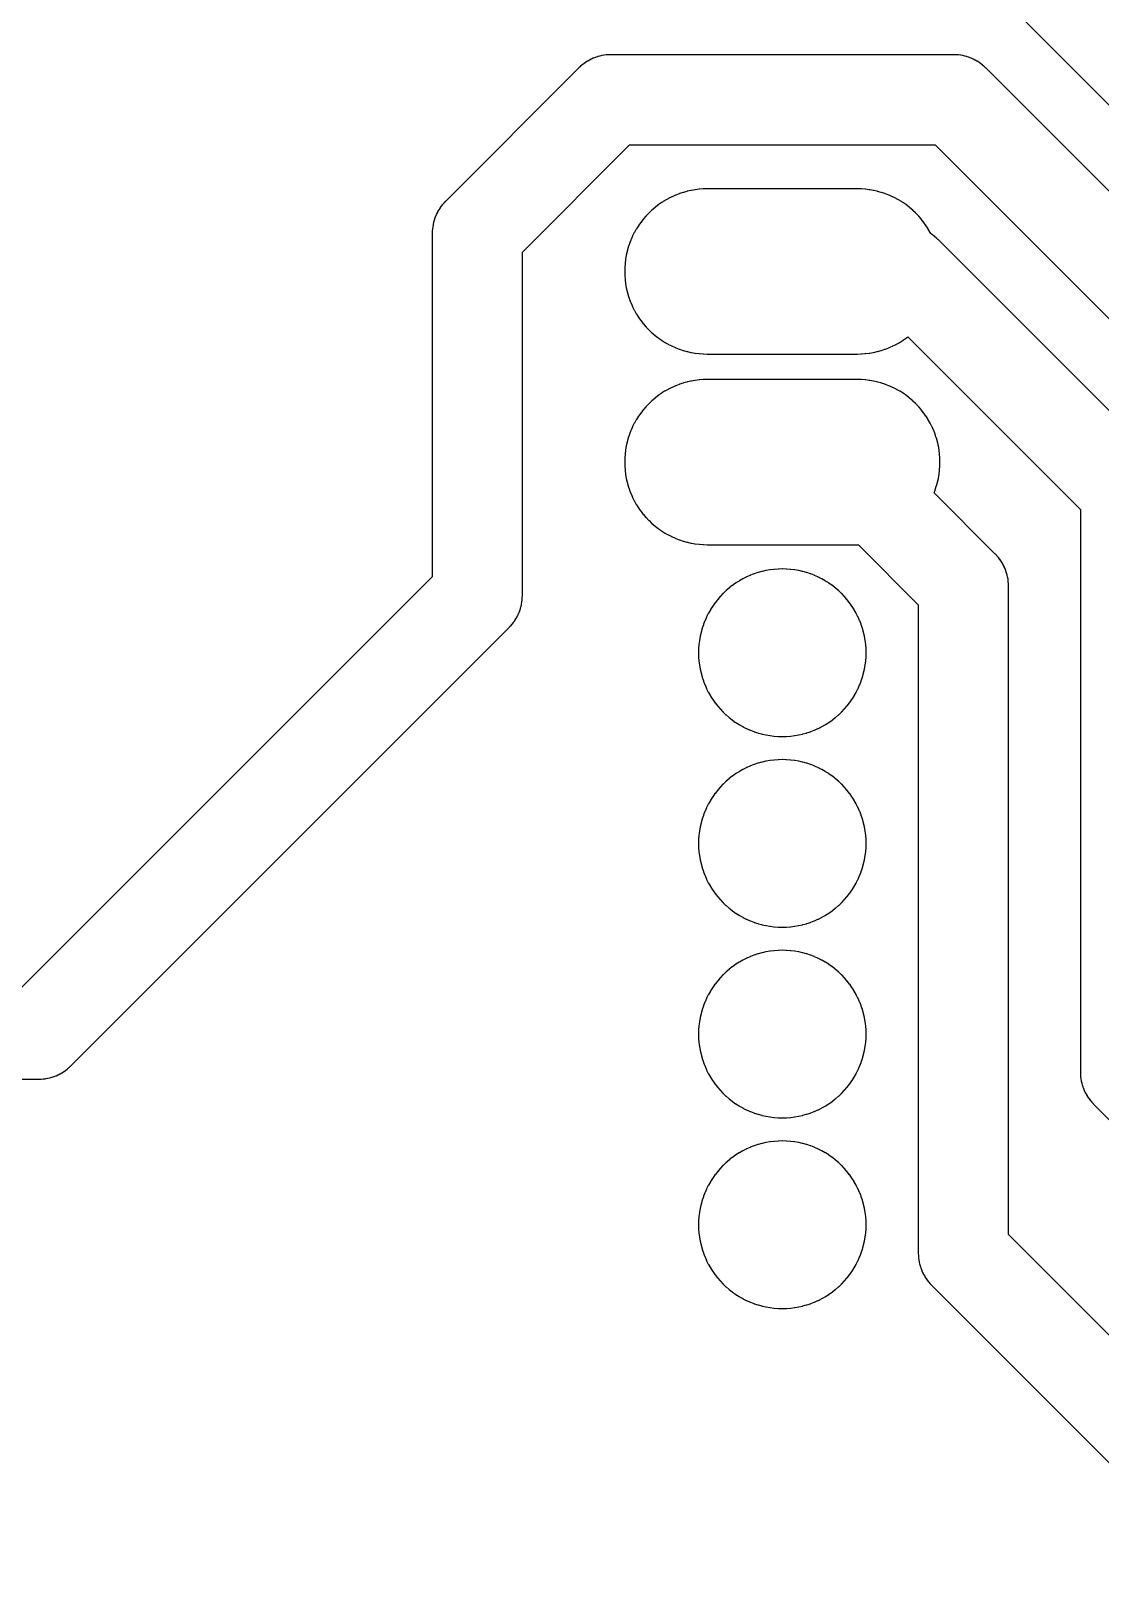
# Model space of a CAD drawing. Header units: millimetres. Extents: x 8.7 to 67.4, y 13.8 to 45.7.
# Drawn here: x 38.88 to 53.13, y 13.95 to 34.47 of the extents above; entities that cross this region are included whole.
import ezdxf

# ---------------------------------------------------------------- set-up
doc = ezdxf.new("R2010")
doc.units = ezdxf.units.MM

msp = doc.modelspace()

# ---------------------------------------------------------------- linework, layer by layer
for points in [[(43.746, 42.985), (59.151, 27.58)], [(59.861, 25.722), (51.606, 33.977), (51.605, 33.978), (51.604, 33.979), (51.586, 33.996), (51.584, 33.997), (51.582, 33.999), (51.564, 34.015), (51.562, 34.017), (51.56, 34.018), (51.541, 34.033), (51.539, 34.035), (51.537, 34.036), (51.517, 34.05), (51.515, 34.052), (51.513, 34.053), (51.492, 34.066), (51.49, 34.067), (51.488, 34.069), (51.466, 34.081), (51.464, 34.082), (51.462, 34.083), (51.44, 34.094), (51.438, 34.095), (51.436, 34.096), (51.413, 34.106), (51.411, 34.107), (51.409, 34.108), (51.386, 34.117), (51.383, 34.118), (51.381, 34.119), (51.358, 34.126), (51.355, 34.127), (51.353, 34.128), (51.329, 34.134), (51.327, 34.135), (51.325, 34.135), (51.301, 34.141), (51.298, 34.141), (51.296, 34.142), (51.272, 34.146), (51.269, 34.146), (51.267, 34.147), (51.242, 34.15), (51.24, 34.15), (51.237, 34.15), (51.213, 34.152), (51.21, 34.152), (51.208, 34.152), (51.183, 34.153), (51.182, 34.153), (51.181, 34.153), (46.609, 34.153), (46.608, 34.153), (46.607, 34.153), (46.582, 34.152), (46.58, 34.152), (46.577, 34.152), (46.553, 34.15), (46.55, 34.15), (46.548, 34.15), (46.523, 34.147), (46.521, 34.146), (46.518, 34.146), (46.494, 34.142), (46.492, 34.141), (46.489, 34.141), (46.465, 34.135), (46.463, 34.135), (46.461, 34.134), (46.437, 34.128), (46.435, 34.127), (46.432, 34.126), (46.409, 34.119), (46.407, 34.118), (46.404, 34.117), (46.381, 34.108), (46.379, 34.107), (46.377, 34.106), (46.354, 34.096), (46.352, 34.095), (46.35, 34.094), (46.328, 34.083), (46.326, 34.082), (46.324, 34.081), (46.302, 34.069), (46.3, 34.067), (46.298, 34.066), (46.277, 34.053), (46.275, 34.052), (46.273, 34.05), (46.253, 34.036), (46.251, 34.035), (46.249, 34.033), (46.23, 34.018), (46.228, 34.017), (46.226, 34.015), (46.208, 33.999), (46.206, 33.997), (46.204, 33.996), (46.186, 33.979), (46.185, 33.978), (46.184, 33.977), (44.406, 32.199), (44.405, 32.198), (44.405, 32.197), (44.388, 32.179), (44.386, 32.178), (44.384, 32.176), (44.368, 32.157), (44.367, 32.155), (44.365, 32.153), (44.35, 32.134), (44.349, 32.132), (44.347, 32.13), (44.333, 32.11), (44.332, 32.108), (44.33, 32.106), (44.317, 32.085), (44.316, 32.083), (44.315, 32.081), (44.303, 32.06), (44.301, 32.057), (44.3, 32.055), (44.289, 32.033), (44.288, 32.031), (44.287, 32.029), (44.277, 32.006), (44.276, 32.004), (44.275, 32.002), (44.266, 31.979), (44.266, 31.977), (44.265, 31.974), (44.257, 31.951), (44.256, 31.949), (44.256, 31.946), (44.249, 31.923), (44.248, 31.92), (44.248, 31.918), (44.242, 31.894), (44.242, 31.891), (44.241, 31.889), (44.237, 31.865), (44.237, 31.862), (44.237, 31.86), (44.234, 31.836), (44.233, 31.833), (44.233, 31.831), (44.231, 31.806), (44.231, 31.804), (44.231, 31.801), (44.23, 31.777), (44.23, 31.775), (44.23, 31.774), (44.23, 27.197), (38.74, 21.707)], [(38.117, 20.506), (38.989, 20.506), (38.99, 20.506), (38.991, 20.506), (39.016, 20.506), (39.018, 20.506), (39.021, 20.507), (39.045, 20.508), (39.048, 20.509), (39.05, 20.509), (39.075, 20.512), (39.077, 20.512), (39.08, 20.513), (39.104, 20.517), (39.106, 20.517), (39.109, 20.518), (39.133, 20.523), (39.135, 20.524), (39.137, 20.524), (39.161, 20.531), (39.163, 20.532), (39.166, 20.532), (39.189, 20.54), (39.191, 20.541), (39.194, 20.542), (39.217, 20.55), (39.219, 20.551), (39.221, 20.552), (39.244, 20.562), (39.246, 20.563), (39.248, 20.564), (39.27, 20.575), (39.272, 20.577), (39.274, 20.578), (39.296, 20.59), (39.298, 20.591), (39.3, 20.592), (39.321, 20.606), (39.323, 20.607), (39.325, 20.608), (39.345, 20.622), (39.347, 20.624), (39.349, 20.625), (39.368, 20.64), (39.37, 20.642), (39.372, 20.644), (39.39, 20.66), (39.392, 20.661), (39.394, 20.663), (39.412, 20.68), (39.413, 20.681), (39.414, 20.682), (45.256, 26.524), (45.257, 26.524), (45.257, 26.525), (45.274, 26.543), (45.276, 26.545), (45.278, 26.547), (45.294, 26.565), (45.295, 26.567), (45.297, 26.569), (45.312, 26.589), (45.313, 26.59), (45.315, 26.592), (45.329, 26.613), (45.33, 26.615), (45.332, 26.617), (45.345, 26.637), (45.346, 26.639), (45.347, 26.642), (45.359, 26.663), (45.361, 26.665), (45.362, 26.667), (45.373, 26.689), (45.374, 26.691), (45.375, 26.694), (45.385, 26.716), (45.386, 26.718), (45.387, 26.721), (45.396, 26.744), (45.396, 26.746), (45.397, 26.748), (45.405, 26.772), (45.406, 26.774), (45.406, 26.776), (45.413, 26.8), (45.414, 26.802), (45.414, 26.805), (45.42, 26.829), (45.42, 26.831), (45.421, 26.834), (45.425, 26.858), (45.425, 26.86), (45.425, 26.863), (45.428, 26.887), (45.429, 26.889), (45.429, 26.892), (45.431, 26.916), (45.431, 26.919), (45.431, 26.921), (45.432, 26.946), (45.432, 26.947), (45.432, 26.948), (45.432, 31.525), (46.858, 32.952), (50.932, 32.952), (58.835, 25.048)], [(47.895, 32.367), (47.894, 32.367), (47.893, 32.367), (47.843, 32.365), (47.841, 32.365), (47.839, 32.365), (47.79, 32.362), (47.787, 32.361), (47.785, 32.361), (47.736, 32.355), (47.734, 32.355), (47.731, 32.354), (47.683, 32.346), (47.68, 32.345), (47.678, 32.345), (47.63, 32.334), (47.628, 32.334), (47.625, 32.333), (47.578, 32.32), (47.576, 32.319), (47.573, 32.318), (47.527, 32.303), (47.524, 32.302), (47.522, 32.301), (47.476, 32.284), (47.474, 32.283), (47.472, 32.282), (47.427, 32.262), (47.425, 32.261), (47.422, 32.26), (47.378, 32.238), (47.376, 32.237), (47.374, 32.235), (47.331, 32.211), (47.329, 32.21), (47.327, 32.209), (47.286, 32.183), (47.284, 32.181), (47.282, 32.18), (47.242, 32.152), (47.24, 32.15), (47.238, 32.149), (47.199, 32.118), (47.197, 32.117), (47.195, 32.115), (47.158, 32.083), (47.156, 32.082), (47.154, 32.08), (47.119, 32.046), (47.117, 32.044), (47.115, 32.043), (47.081, 32.007), (47.08, 32.005), (47.078, 32.003), (47.046, 31.966), (47.044, 31.964), (47.043, 31.962), (47.013, 31.924), (47.011, 31.922), (47.01, 31.92), (46.981, 31.88), (46.98, 31.878), (46.979, 31.876), (46.952, 31.834), (46.951, 31.832), (46.95, 31.83), (46.926, 31.787), (46.925, 31.785), (46.923, 31.783), (46.901, 31.739), (46.9, 31.737), (46.899, 31.734), (46.879, 31.69), (46.878, 31.687), (46.877, 31.685), (46.86, 31.639), (46.859, 31.637), (46.858, 31.635), (46.843, 31.588), (46.842, 31.586), (46.841, 31.583), (46.828, 31.536), (46.828, 31.534), (46.827, 31.531), (46.816, 31.483), (46.816, 31.481), (46.815, 31.479), (46.807, 31.43), (46.807, 31.428), (46.806, 31.425), (46.8, 31.377), (46.8, 31.374), (46.8, 31.372), (46.796, 31.323), (46.796, 31.32), (46.796, 31.318), (46.795, 31.269), (46.795, 31.266), (46.795, 31.264), (46.796, 31.215), (46.796, 31.212), (46.796, 31.21), (46.8, 31.161), (46.8, 31.158), (46.8, 31.156), (46.806, 31.107), (46.807, 31.105), (46.807, 31.102), (46.815, 31.054), (46.816, 31.052), (46.816, 31.049), (46.827, 31.001), (46.828, 30.999), (46.828, 30.997), (46.841, 30.949), (46.842, 30.947), (46.843, 30.944), (46.858, 30.898), (46.859, 30.896), (46.86, 30.893), (46.877, 30.847), (46.878, 30.845), (46.879, 30.843), (46.899, 30.798), (46.9, 30.796), (46.901, 30.794), (46.923, 30.75), (46.925, 30.748), (46.926, 30.745), (46.95, 30.703), (46.951, 30.701), (46.952, 30.698), (46.979, 30.657), (46.98, 30.655), (46.981, 30.653), (47.01, 30.613), (47.011, 30.611), (47.013, 30.609), (47.043, 30.57), (47.044, 30.568), (47.046, 30.566), (47.078, 30.529), (47.08, 30.527), (47.081, 30.526), (47.115, 30.49), (47.117, 30.488), (47.119, 30.486), (47.154, 30.453), (47.156, 30.451), (47.158, 30.449), (47.195, 30.417), (47.197, 30.416), (47.199, 30.414), (47.238, 30.384), (47.24, 30.382), (47.242, 30.381), (47.282, 30.353), (47.284, 30.351), (47.286, 30.35), (47.327, 30.324), (47.329, 30.322), (47.331, 30.321), (47.374, 30.297), (47.376, 30.296), (47.378, 30.295), (47.422, 30.273), (47.425, 30.272), (47.427, 30.271), (47.472, 30.251), (47.474, 30.25), (47.476, 30.249), (47.522, 30.231), (47.524, 30.23), (47.527, 30.229), (47.573, 30.214), (47.576, 30.213), (47.578, 30.213), (47.625, 30.2), (47.628, 30.199), (47.63, 30.198), (47.678, 30.188), (47.68, 30.187), (47.683, 30.187), (47.731, 30.178), (47.734, 30.178), (47.736, 30.177), (47.785, 30.171), (47.787, 30.171), (47.79, 30.171), (47.839, 30.167), (47.841, 30.167), (47.843, 30.167), (47.893, 30.166), (47.894, 30.166), (47.895, 30.166), (49.895, 30.166), (49.896, 30.166), (49.897, 30.166), (49.947, 30.167), (49.949, 30.167), (49.951, 30.167), (50, 30.171), (50.003, 30.171), (50.005, 30.171), (50.054, 30.177), (50.056, 30.178), (50.059, 30.178), (50.107, 30.187), (50.11, 30.187), (50.112, 30.188), (50.16, 30.198), (50.162, 30.199), (50.165, 30.2), (50.212, 30.213), (50.214, 30.213), (50.217, 30.214), (50.263, 30.229), (50.266, 30.23), (50.268, 30.231), (50.314, 30.249), (50.316, 30.25), (50.318, 30.251), (50.363, 30.271), (50.365, 30.272), (50.368, 30.273), (50.412, 30.295), (50.414, 30.296), (50.416, 30.297), (50.459, 30.321), (50.461, 30.322), (50.463, 30.324), (50.504, 30.35), (50.506, 30.351), (50.508, 30.353), (50.548, 30.381), (50.55, 30.382), (50.552, 30.384), (50.567, 30.396), (52.866, 28.096), (52.866, 20.598), (52.866, 20.597), (52.866, 20.596), (52.867, 20.571), (52.867, 20.569), (52.867, 20.566), (52.869, 20.542), (52.869, 20.539), (52.87, 20.537), (52.873, 20.513), (52.873, 20.51), (52.873, 20.508), (52.877, 20.484), (52.878, 20.481), (52.878, 20.479), (52.884, 20.455), (52.884, 20.452), (52.885, 20.45), (52.892, 20.426), (52.892, 20.424), (52.893, 20.422), (52.901, 20.398), (52.902, 20.396), (52.902, 20.394), (52.911, 20.371), (52.912, 20.368), (52.913, 20.366), (52.923, 20.344), (52.924, 20.341), (52.925, 20.339), (52.936, 20.317), (52.937, 20.315), (52.939, 20.313), (52.951, 20.292), (52.952, 20.289), (52.953, 20.287), (52.966, 20.267), (52.968, 20.265), (52.969, 20.263), (52.983, 20.242), (52.985, 20.24), (52.986, 20.239), (53.001, 20.219), (53.003, 20.217), (53.004, 20.215), (53.02, 20.197), (53.022, 20.195), (53.024, 20.193), (53.041, 20.175), (53.041, 20.174), (53.042, 20.174), (54.95, 18.266)], [(53.892, 28.77), (50.971, 31.691), (50.97, 31.692), (50.969, 31.693), (50.951, 31.71), (50.949, 31.711), (50.947, 31.713), (50.929, 31.729), (50.927, 31.731), (50.925, 31.732), (50.906, 31.747), (50.904, 31.749), (50.902, 31.75), (50.882, 31.764), (50.88, 31.766), (50.878, 31.767), (50.873, 31.77), (50.867, 31.783), (50.865, 31.785), (50.864, 31.787), (50.84, 31.83), (50.839, 31.832), (50.838, 31.834), (50.811, 31.876), (50.81, 31.878), (50.809, 31.88), (50.78, 31.92), (50.779, 31.922), (50.777, 31.924), (50.747, 31.962), (50.746, 31.964), (50.744, 31.966), (50.712, 32.003), (50.71, 32.005), (50.709, 32.007), (50.675, 32.043), (50.673, 32.044), (50.671, 32.046), (50.636, 32.08), (50.634, 32.082), (50.632, 32.083), (50.595, 32.115), (50.593, 32.117), (50.591, 32.118), (50.552, 32.149), (50.55, 32.15), (50.548, 32.152), (50.508, 32.18), (50.506, 32.181), (50.504, 32.183), (50.463, 32.209), (50.461, 32.21), (50.459, 32.211), (50.416, 32.235), (50.414, 32.237), (50.412, 32.238), (50.368, 32.26), (50.365, 32.261), (50.363, 32.262), (50.318, 32.282), (50.316, 32.283), (50.314, 32.284), (50.268, 32.301), (50.266, 32.302), (50.263, 32.303), (50.217, 32.318), (50.214, 32.319), (50.212, 32.32), (50.165, 32.333), (50.162, 32.334), (50.16, 32.334), (50.112, 32.345), (50.11, 32.345), (50.107, 32.346), (50.059, 32.354), (50.056, 32.355), (50.054, 32.355), (50.005, 32.361), (50.003, 32.361), (50, 32.362), (49.951, 32.365), (49.949, 32.365), (49.947, 32.365), (49.897, 32.367), (49.896, 32.367), (49.895, 32.367), (47.895, 32.367)], [(47.895, 29.827), (47.894, 29.827), (47.893, 29.827), (47.843, 29.825), (47.841, 29.825), (47.839, 29.825), (47.79, 29.822), (47.787, 29.821), (47.785, 29.821), (47.736, 29.815), (47.734, 29.815), (47.731, 29.814), (47.683, 29.806), (47.68, 29.805), (47.678, 29.805), (47.63, 29.794), (47.628, 29.794), (47.625, 29.793), (47.578, 29.78), (47.576, 29.779), (47.573, 29.778), (47.527, 29.763), (47.524, 29.762), (47.522, 29.761), (47.476, 29.744), (47.474, 29.743), (47.472, 29.742), (47.427, 29.722), (47.425, 29.721), (47.422, 29.72), (47.378, 29.698), (47.376, 29.697), (47.374, 29.695), (47.331, 29.671), (47.329, 29.67), (47.327, 29.669), (47.286, 29.643), (47.284, 29.641), (47.282, 29.64), (47.242, 29.612), (47.24, 29.61), (47.238, 29.609), (47.199, 29.578), (47.197, 29.577), (47.195, 29.575), (47.158, 29.543), (47.156, 29.542), (47.154, 29.54), (47.119, 29.506), (47.117, 29.504), (47.115, 29.503), (47.081, 29.467), (47.08, 29.465), (47.078, 29.463), (47.046, 29.426), (47.044, 29.424), (47.043, 29.422), (47.013, 29.384), (47.011, 29.382), (47.01, 29.38), (46.981, 29.34), (46.98, 29.338), (46.979, 29.336), (46.952, 29.294), (46.951, 29.292), (46.95, 29.29), (46.926, 29.247), (46.925, 29.245), (46.923, 29.243), (46.901, 29.199), (46.9, 29.197), (46.899, 29.194), (46.879, 29.15), (46.878, 29.147), (46.877, 29.145), (46.86, 29.099), (46.859, 29.097), (46.858, 29.095), (46.843, 29.048), (46.842, 29.046), (46.841, 29.043), (46.828, 28.996), (46.828, 28.994), (46.827, 28.991), (46.816, 28.943), (46.816, 28.941), (46.815, 28.939), (46.807, 28.89), (46.807, 28.888), (46.806, 28.885), (46.8, 28.837), (46.8, 28.834), (46.8, 28.832), (46.796, 28.783), (46.796, 28.78), (46.796, 28.778), (46.795, 28.729), (46.795, 28.726), (46.795, 28.724), (46.796, 28.675), (46.796, 28.672), (46.796, 28.67), (46.8, 28.621), (46.8, 28.618), (46.8, 28.616), (46.806, 28.567), (46.807, 28.565), (46.807, 28.562), (46.815, 28.514), (46.816, 28.512), (46.816, 28.509), (46.827, 28.461), (46.828, 28.459), (46.828, 28.457), (46.841, 28.409), (46.842, 28.407), (46.843, 28.404), (46.858, 28.358), (46.859, 28.356), (46.86, 28.353), (46.877, 28.307), (46.878, 28.305), (46.879, 28.303), (46.899, 28.258), (46.9, 28.256), (46.901, 28.254), (46.923, 28.21), (46.925, 28.208), (46.926, 28.205), (46.95, 28.163), (46.951, 28.161), (46.952, 28.158), (46.979, 28.117), (46.98, 28.115), (46.981, 28.113), (47.01, 28.073), (47.011, 28.071), (47.013, 28.069), (47.043, 28.03), (47.044, 28.028), (47.046, 28.026), (47.078, 27.989), (47.08, 27.987), (47.081, 27.986), (47.115, 27.95), (47.117, 27.948), (47.119, 27.946), (47.154, 27.913), (47.156, 27.911), (47.158, 27.909), (47.195, 27.877), (47.197, 27.876), (47.199, 27.874), (47.238, 27.844), (47.24, 27.842), (47.242, 27.841), (47.282, 27.813), (47.284, 27.811), (47.286, 27.81), (47.327, 27.784), (47.329, 27.782), (47.331, 27.781), (47.374, 27.757), (47.376, 27.756), (47.378, 27.755), (47.422, 27.733), (47.425, 27.732), (47.427, 27.731), (47.472, 27.711), (47.474, 27.71), (47.476, 27.709), (47.522, 27.691), (47.524, 27.69), (47.527, 27.689), (47.573, 27.674), (47.576, 27.673), (47.578, 27.673), (47.625, 27.66), (47.628, 27.659), (47.63, 27.658), (47.678, 27.648), (47.68, 27.647), (47.683, 27.647), (47.731, 27.638), (47.734, 27.638), (47.736, 27.637), (47.785, 27.631), (47.787, 27.631), (47.79, 27.631), (47.839, 27.627), (47.841, 27.627), (47.843, 27.627), (47.893, 27.626), (47.894, 27.626), (47.895, 27.626), (49.895, 27.626), (49.896, 27.626), (49.897, 27.626), (49.908, 27.626), (50.707, 26.826), (50.707, 18.185), (50.707, 18.184), (50.707, 18.183), (50.708, 18.158), (50.708, 18.156), (50.708, 18.153), (50.71, 18.129), (50.71, 18.126), (50.711, 18.124), (50.714, 18.1), (50.714, 18.097), (50.714, 18.095), (50.718, 18.071), (50.719, 18.068), (50.719, 18.066), (50.725, 18.042), (50.725, 18.039), (50.726, 18.037), (50.733, 18.013), (50.733, 18.011), (50.734, 18.009), (50.742, 17.985), (50.743, 17.983), (50.743, 17.981), (50.752, 17.958), (50.753, 17.955), (50.754, 17.953), (50.764, 17.931), (50.765, 17.928), (50.766, 17.926), (50.777, 17.904), (50.778, 17.902), (50.78, 17.9), (50.792, 17.879), (50.793, 17.876), (50.794, 17.874), (50.807, 17.854), (50.809, 17.852), (50.81, 17.85), (50.824, 17.829), (50.826, 17.827), (50.827, 17.826), (50.842, 17.806), (50.844, 17.804), (50.845, 17.802), (50.861, 17.784), (50.863, 17.782), (50.865, 17.78), (50.882, 17.762), (50.882, 17.761), (50.883, 17.761), (54.693, 13.951)], [(55.367, 14.976), (51.909, 18.434), (51.909, 27.075), (51.909, 27.076), (51.909, 27.078), (51.908, 27.102), (51.908, 27.105), (51.908, 27.107), (51.906, 27.132), (51.906, 27.134), (51.905, 27.137), (51.902, 27.161), (51.902, 27.163), (51.902, 27.166), (51.898, 27.19), (51.897, 27.192), (51.897, 27.195), (51.891, 27.219), (51.891, 27.221), (51.89, 27.224), (51.883, 27.247), (51.883, 27.25), (51.882, 27.252), (51.874, 27.275), (51.873, 27.278), (51.873, 27.28), (51.864, 27.303), (51.863, 27.305), (51.862, 27.307), (51.852, 27.33), (51.851, 27.332), (51.85, 27.334), (51.839, 27.356), (51.838, 27.358), (51.836, 27.361), (51.824, 27.382), (51.823, 27.384), (51.822, 27.386), (51.809, 27.407), (51.807, 27.409), (51.806, 27.411), (51.792, 27.431), (51.79, 27.433), (51.789, 27.435), (51.774, 27.454), (51.772, 27.456), (51.771, 27.458), (51.755, 27.477), (51.753, 27.479), (51.751, 27.48), (51.734, 27.498), (51.734, 27.499), (51.733, 27.5), (50.916, 28.317), (50.93, 28.353), (50.931, 28.356), (50.932, 28.358), (50.947, 28.404), (50.948, 28.407), (50.949, 28.409), (50.962, 28.457), (50.962, 28.459), (50.963, 28.461), (50.974, 28.509), (50.974, 28.512), (50.975, 28.514), (50.983, 28.562), (50.983, 28.565), (50.984, 28.567), (50.99, 28.616), (50.99, 28.618), (50.99, 28.621), (50.994, 28.67), (50.994, 28.672), (50.994, 28.675), (50.995, 28.724), (50.995, 28.725), (50.995, 28.727), (50.995, 28.729), (50.994, 28.778), (50.994, 28.78), (50.994, 28.783), (50.99, 28.832), (50.99, 28.834), (50.99, 28.837), (50.984, 28.885), (50.983, 28.888), (50.983, 28.89), (50.975, 28.939), (50.974, 28.941), (50.974, 28.943), (50.963, 28.991), (50.962, 28.994), (50.962, 28.996), (50.949, 29.043), (50.948, 29.046), (50.947, 29.048), (50.932, 29.095), (50.931, 29.097), (50.93, 29.099), (50.913, 29.145), (50.912, 29.147), (50.911, 29.15), (50.891, 29.194), (50.89, 29.197), (50.889, 29.199), (50.867, 29.243), (50.865, 29.245), (50.864, 29.247), (50.84, 29.29), (50.839, 29.292), (50.838, 29.294), (50.811, 29.336), (50.81, 29.338), (50.809, 29.34), (50.78, 29.38), (50.779, 29.382), (50.777, 29.384), (50.747, 29.422), (50.746, 29.424), (50.744, 29.426), (50.712, 29.463), (50.71, 29.465), (50.709, 29.467), (50.675, 29.503), (50.673, 29.504), (50.671, 29.506), (50.636, 29.54), (50.634, 29.542), (50.632, 29.543), (50.595, 29.575), (50.593, 29.577), (50.591, 29.578), (50.552, 29.609), (50.55, 29.61), (50.548, 29.612), (50.508, 29.64), (50.506, 29.641), (50.504, 29.643), (50.463, 29.669), (50.461, 29.67), (50.459, 29.671), (50.416, 29.695), (50.414, 29.697), (50.412, 29.698), (50.368, 29.72), (50.365, 29.721), (50.363, 29.722), (50.318, 29.742), (50.316, 29.743), (50.314, 29.744), (50.268, 29.761), (50.266, 29.762), (50.263, 29.763), (50.217, 29.778), (50.214, 29.779), (50.212, 29.78), (50.165, 29.793), (50.162, 29.794), (50.16, 29.794), (50.112, 29.805), (50.11, 29.805), (50.107, 29.806), (50.059, 29.814), (50.056, 29.815), (50.054, 29.815), (50.005, 29.821), (50.003, 29.821), (50, 29.822), (49.951, 29.825), (49.949, 29.825), (49.947, 29.825), (49.897, 29.827), (49.896, 29.827), (49.895, 29.827), (47.895, 29.827)], [(50.011, 26.185), (50.011, 26.187), (50.011, 26.189), (50.01, 26.239), (50.01, 26.241), (50.01, 26.243), (50.006, 26.293), (50.006, 26.296), (50.006, 26.298), (50, 26.348), (49.999, 26.35), (49.999, 26.352), (49.99, 26.402), (49.99, 26.404), (49.989, 26.406), (49.978, 26.455), (49.978, 26.458), (49.977, 26.46), (49.964, 26.508), (49.963, 26.51), (49.963, 26.513), (49.947, 26.56), (49.946, 26.562), (49.945, 26.565), (49.927, 26.611), (49.926, 26.613), (49.925, 26.616), (49.905, 26.661), (49.904, 26.664), (49.903, 26.666), (49.881, 26.71), (49.88, 26.712), (49.878, 26.715), (49.854, 26.758), (49.853, 26.76), (49.851, 26.762), (49.825, 26.804), (49.823, 26.806), (49.822, 26.808), (49.793, 26.849), (49.792, 26.851), (49.79, 26.853), (49.759, 26.893), (49.758, 26.894), (49.756, 26.896), (49.724, 26.934), (49.722, 26.936), (49.72, 26.938), (49.686, 26.974), (49.684, 26.976), (49.683, 26.977), (49.646, 27.012), (49.645, 27.013), (49.643, 27.015), (49.605, 27.048), (49.603, 27.049), (49.601, 27.051), (49.562, 27.081), (49.56, 27.083), (49.558, 27.084), (49.517, 27.113), (49.515, 27.114), (49.513, 27.116), (49.471, 27.142), (49.469, 27.144), (49.467, 27.145), (49.423, 27.17), (49.421, 27.171), (49.419, 27.172), (49.375, 27.194), (49.372, 27.195), (49.37, 27.196), (49.324, 27.217), (49.322, 27.218), (49.32, 27.219), (49.273, 27.236), (49.271, 27.237), (49.269, 27.238), (49.221, 27.254), (49.219, 27.255), (49.217, 27.255), (49.169, 27.269), (49.166, 27.269), (49.164, 27.27), (49.115, 27.281), (49.113, 27.281), (49.11, 27.282), (49.061, 27.29), (49.059, 27.291), (49.056, 27.291), (49.007, 27.297), (49.004, 27.297), (49.002, 27.297), (48.952, 27.301), (48.95, 27.301), (48.947, 27.301), (48.897, 27.303), (48.895, 27.303), (48.893, 27.303), (48.843, 27.301), (48.84, 27.301), (48.838, 27.301), (48.788, 27.297), (48.786, 27.297), (48.783, 27.297), (48.734, 27.291), (48.731, 27.291), (48.729, 27.29), (48.68, 27.282), (48.677, 27.281), (48.675, 27.281), (48.626, 27.27), (48.624, 27.269), (48.621, 27.269), (48.573, 27.255), (48.571, 27.255), (48.569, 27.254), (48.521, 27.238), (48.519, 27.237), (48.517, 27.236), (48.47, 27.219), (48.468, 27.218), (48.466, 27.217), (48.42, 27.196), (48.418, 27.195), (48.415, 27.194), (48.371, 27.172), (48.369, 27.171), (48.367, 27.17), (48.323, 27.145), (48.321, 27.144), (48.319, 27.142), (48.277, 27.116), (48.275, 27.114), (48.273, 27.113), (48.232, 27.084), (48.23, 27.083), (48.228, 27.081), (48.189, 27.051), (48.187, 27.049), (48.185, 27.048), (48.147, 27.015), (48.145, 27.013), (48.144, 27.012), (48.107, 26.977), (48.106, 26.976), (48.104, 26.974), (48.07, 26.938), (48.068, 26.936), (48.066, 26.934), (48.034, 26.896), (48.032, 26.894), (48.031, 26.893), (48, 26.853), (47.998, 26.851), (47.997, 26.849), (47.968, 26.808), (47.967, 26.806), (47.965, 26.804), (47.939, 26.762), (47.937, 26.76), (47.936, 26.758), (47.912, 26.715), (47.91, 26.712), (47.909, 26.71), (47.887, 26.666), (47.886, 26.664), (47.885, 26.661), (47.865, 26.616), (47.864, 26.613), (47.863, 26.611), (47.845, 26.565), (47.844, 26.562), (47.843, 26.56), (47.827, 26.513), (47.827, 26.51), (47.826, 26.508), (47.813, 26.46), (47.812, 26.458), (47.812, 26.455), (47.801, 26.406), (47.8, 26.404), (47.8, 26.402), (47.791, 26.352), (47.791, 26.35), (47.79, 26.348), (47.784, 26.298), (47.784, 26.296), (47.784, 26.293), (47.78, 26.243), (47.78, 26.241), (47.78, 26.239), (47.779, 26.189), (47.779, 26.186), (47.779, 26.184), (47.78, 26.134), (47.78, 26.131), (47.78, 26.129), (47.784, 26.079), (47.784, 26.077), (47.784, 26.074), (47.79, 26.025), (47.791, 26.022), (47.791, 26.02), (47.8, 25.971), (47.8, 25.968), (47.801, 25.966), (47.812, 25.917), (47.812, 25.915), (47.813, 25.913), (47.826, 25.865), (47.827, 25.862), (47.827, 25.86), (47.843, 25.812), (47.844, 25.81), (47.845, 25.808), (47.863, 25.761), (47.864, 25.759), (47.865, 25.757), (47.885, 25.711), (47.886, 25.709), (47.887, 25.707), (47.909, 25.662), (47.91, 25.66), (47.912, 25.658), (47.936, 25.614), (47.937, 25.612), (47.939, 25.61), (47.965, 25.568), (47.967, 25.566), (47.968, 25.564), (47.997, 25.523), (47.998, 25.521), (48, 25.519), (48.031, 25.48), (48.032, 25.478), (48.034, 25.476), (48.066, 25.438), (48.068, 25.437), (48.07, 25.435), (48.104, 25.399), (48.106, 25.397), (48.107, 25.395), (48.144, 25.361), (48.145, 25.359), (48.147, 25.357), (48.185, 25.325), (48.187, 25.323), (48.189, 25.322), (48.228, 25.291), (48.23, 25.29), (48.232, 25.288), (48.273, 25.259), (48.275, 25.258), (48.277, 25.257), (48.319, 25.23), (48.321, 25.229), (48.323, 25.227), (48.367, 25.203), (48.369, 25.202), (48.371, 25.201), (48.415, 25.178), (48.418, 25.177), (48.42, 25.176), (48.466, 25.156), (48.468, 25.155), (48.47, 25.154), (48.517, 25.136), (48.519, 25.135), (48.521, 25.134), (48.569, 25.119), (48.571, 25.118), (48.573, 25.117), (48.621, 25.104), (48.624, 25.103), (48.626, 25.103), (48.675, 25.092), (48.677, 25.091), (48.68, 25.091), (48.729, 25.082), (48.731, 25.082), (48.734, 25.082), (48.783, 25.076), (48.786, 25.075), (48.788, 25.075), (48.838, 25.071), (48.84, 25.071), (48.843, 25.071), (48.893, 25.07), (48.895, 25.07), (48.897, 25.07), (48.947, 25.071), (48.95, 25.071), (48.952, 25.071), (49.002, 25.075), (49.004, 25.075), (49.007, 25.076), (49.056, 25.082), (49.059, 25.082), (49.061, 25.082), (49.11, 25.091), (49.113, 25.091), (49.115, 25.092), (49.164, 25.103), (49.166, 25.103), (49.169, 25.104), (49.217, 25.117), (49.219, 25.118), (49.221, 25.119), (49.269, 25.134), (49.271, 25.135), (49.273, 25.136), (49.32, 25.154), (49.322, 25.155), (49.324, 25.156), (49.37, 25.176), (49.372, 25.177), (49.375, 25.178), (49.419, 25.201), (49.421, 25.202), (49.423, 25.203), (49.467, 25.227), (49.469, 25.229), (49.471, 25.23), (49.513, 25.257), (49.515, 25.258), (49.517, 25.259), (49.558, 25.288), (49.56, 25.29), (49.562, 25.291), (49.601, 25.322), (49.603, 25.323), (49.605, 25.325), (49.643, 25.357), (49.645, 25.359), (49.646, 25.361), (49.683, 25.395), (49.684, 25.397), (49.686, 25.399), (49.72, 25.435), (49.722, 25.437), (49.724, 25.438), (49.756, 25.476), (49.758, 25.478), (49.759, 25.48), (49.79, 25.519), (49.792, 25.521), (49.793, 25.523), (49.822, 25.564), (49.823, 25.566), (49.825, 25.568), (49.851, 25.61), (49.853, 25.612), (49.854, 25.614), (49.878, 25.658), (49.88, 25.66), (49.881, 25.662), (49.903, 25.707), (49.904, 25.709), (49.905, 25.711), (49.925, 25.757), (49.926, 25.759), (49.927, 25.761), (49.945, 25.808), (49.946, 25.81), (49.947, 25.812), (49.963, 25.86), (49.963, 25.862), (49.964, 25.865), (49.977, 25.913), (49.978, 25.915), (49.978, 25.917), (49.989, 25.966), (49.99, 25.968), (49.99, 25.971), (49.999, 26.02), (49.999, 26.022), (50, 26.025), (50.006, 26.074), (50.006, 26.077), (50.006, 26.079), (50.01, 26.129), (50.01, 26.131), (50.01, 26.134), (50.011, 26.184), (50.011, 26.185), (50.011, 26.185)], [(50.011, 23.645), (50.011, 23.647), (50.011, 23.649), (50.01, 23.699), (50.01, 23.701), (50.01, 23.703), (50.006, 23.753), (50.006, 23.756), (50.006, 23.758), (50, 23.808), (49.999, 23.81), (49.999, 23.812), (49.99, 23.862), (49.99, 23.864), (49.989, 23.866), (49.978, 23.915), (49.978, 23.918), (49.977, 23.92), (49.964, 23.968), (49.963, 23.97), (49.963, 23.973), (49.947, 24.02), (49.946, 24.022), (49.945, 24.025), (49.927, 24.071), (49.926, 24.073), (49.925, 24.076), (49.905, 24.121), (49.904, 24.124), (49.903, 24.126), (49.881, 24.17), (49.88, 24.172), (49.878, 24.175), (49.854, 24.218), (49.853, 24.22), (49.851, 24.222), (49.825, 24.264), (49.823, 24.266), (49.822, 24.268), (49.793, 24.309), (49.792, 24.311), (49.79, 24.313), (49.759, 24.353), (49.758, 24.354), (49.756, 24.356), (49.724, 24.394), (49.722, 24.396), (49.72, 24.398), (49.686, 24.434), (49.684, 24.436), (49.683, 24.437), (49.646, 24.472), (49.645, 24.473), (49.643, 24.475), (49.605, 24.508), (49.603, 24.509), (49.601, 24.511), (49.562, 24.541), (49.56, 24.543), (49.558, 24.544), (49.517, 24.573), (49.515, 24.574), (49.513, 24.576), (49.471, 24.602), (49.469, 24.604), (49.467, 24.605), (49.423, 24.63), (49.421, 24.631), (49.419, 24.632), (49.375, 24.654), (49.372, 24.655), (49.37, 24.656), (49.324, 24.677), (49.322, 24.678), (49.32, 24.679), (49.273, 24.696), (49.271, 24.697), (49.269, 24.698), (49.221, 24.714), (49.219, 24.715), (49.217, 24.715), (49.169, 24.729), (49.166, 24.729), (49.164, 24.73), (49.115, 24.741), (49.113, 24.741), (49.11, 24.742), (49.061, 24.75), (49.059, 24.751), (49.056, 24.751), (49.007, 24.757), (49.004, 24.757), (49.002, 24.757), (48.952, 24.761), (48.95, 24.761), (48.947, 24.761), (48.897, 24.763), (48.895, 24.763), (48.893, 24.763), (48.843, 24.761), (48.84, 24.761), (48.838, 24.761), (48.788, 24.757), (48.786, 24.757), (48.783, 24.757), (48.734, 24.751), (48.731, 24.751), (48.729, 24.75), (48.68, 24.742), (48.677, 24.741), (48.675, 24.741), (48.626, 24.73), (48.624, 24.729), (48.621, 24.729), (48.573, 24.715), (48.571, 24.715), (48.569, 24.714), (48.521, 24.698), (48.519, 24.697), (48.517, 24.696), (48.47, 24.679), (48.468, 24.678), (48.466, 24.677), (48.42, 24.656), (48.418, 24.655), (48.415, 24.654), (48.371, 24.632), (48.369, 24.631), (48.367, 24.63), (48.323, 24.605), (48.321, 24.604), (48.319, 24.602), (48.277, 24.576), (48.275, 24.574), (48.273, 24.573), (48.232, 24.544), (48.23, 24.543), (48.228, 24.541), (48.189, 24.511), (48.187, 24.509), (48.185, 24.508), (48.147, 24.475), (48.145, 24.473), (48.144, 24.472), (48.107, 24.437), (48.106, 24.436), (48.104, 24.434), (48.07, 24.398), (48.068, 24.396), (48.066, 24.394), (48.034, 24.356), (48.032, 24.354), (48.031, 24.353), (48, 24.313), (47.998, 24.311), (47.997, 24.309), (47.968, 24.268), (47.967, 24.266), (47.965, 24.264), (47.939, 24.222), (47.937, 24.22), (47.936, 24.218), (47.912, 24.175), (47.91, 24.172), (47.909, 24.17), (47.887, 24.126), (47.886, 24.124), (47.885, 24.121), (47.865, 24.076), (47.864, 24.073), (47.863, 24.071), (47.845, 24.025), (47.844, 24.022), (47.843, 24.02), (47.827, 23.973), (47.827, 23.97), (47.826, 23.968), (47.813, 23.92), (47.812, 23.918), (47.812, 23.915), (47.801, 23.866), (47.8, 23.864), (47.8, 23.862), (47.791, 23.812), (47.791, 23.81), (47.79, 23.808), (47.784, 23.758), (47.784, 23.756), (47.784, 23.753), (47.78, 23.703), (47.78, 23.701), (47.78, 23.699), (47.779, 23.649), (47.779, 23.646), (47.779, 23.644), (47.78, 23.594), (47.78, 23.591), (47.78, 23.589), (47.784, 23.539), (47.784, 23.537), (47.784, 23.534), (47.79, 23.485), (47.791, 23.482), (47.791, 23.48), (47.8, 23.431), (47.8, 23.428), (47.801, 23.426), (47.812, 23.377), (47.812, 23.375), (47.813, 23.373), (47.826, 23.325), (47.827, 23.322), (47.827, 23.32), (47.843, 23.272), (47.844, 23.27), (47.845, 23.268), (47.863, 23.221), (47.864, 23.219), (47.865, 23.217), (47.885, 23.171), (47.886, 23.169), (47.887, 23.167), (47.909, 23.122), (47.91, 23.12), (47.912, 23.118), (47.936, 23.074), (47.937, 23.072), (47.939, 23.07), (47.965, 23.028), (47.967, 23.026), (47.968, 23.024), (47.997, 22.983), (47.998, 22.981), (48, 22.979), (48.031, 22.94), (48.032, 22.938), (48.034, 22.936), (48.066, 22.898), (48.068, 22.897), (48.07, 22.895), (48.104, 22.859), (48.106, 22.857), (48.107, 22.855), (48.144, 22.821), (48.145, 22.819), (48.147, 22.817), (48.185, 22.785), (48.187, 22.783), (48.189, 22.782), (48.228, 22.751), (48.23, 22.75), (48.232, 22.748), (48.273, 22.719), (48.275, 22.718), (48.277, 22.717), (48.319, 22.69), (48.321, 22.689), (48.323, 22.687), (48.367, 22.663), (48.369, 22.662), (48.371, 22.661), (48.415, 22.638), (48.418, 22.637), (48.42, 22.636), (48.466, 22.616), (48.468, 22.615), (48.47, 22.614), (48.517, 22.596), (48.519, 22.595), (48.521, 22.594), (48.569, 22.579), (48.571, 22.578), (48.573, 22.577), (48.621, 22.564), (48.624, 22.563), (48.626, 22.563), (48.675, 22.552), (48.677, 22.551), (48.68, 22.551), (48.729, 22.542), (48.731, 22.542), (48.734, 22.542), (48.783, 22.536), (48.786, 22.535), (48.788, 22.535), (48.838, 22.531), (48.84, 22.531), (48.843, 22.531), (48.893, 22.53), (48.895, 22.53), (48.897, 22.53), (48.947, 22.531), (48.95, 22.531), (48.952, 22.531), (49.002, 22.535), (49.004, 22.535), (49.007, 22.536), (49.056, 22.542), (49.059, 22.542), (49.061, 22.542), (49.11, 22.551), (49.113, 22.551), (49.115, 22.552), (49.164, 22.563), (49.166, 22.563), (49.169, 22.564), (49.217, 22.577), (49.219, 22.578), (49.221, 22.579), (49.269, 22.594), (49.271, 22.595), (49.273, 22.596), (49.32, 22.614), (49.322, 22.615), (49.324, 22.616), (49.37, 22.636), (49.372, 22.637), (49.375, 22.638), (49.419, 22.661), (49.421, 22.662), (49.423, 22.663), (49.467, 22.687), (49.469, 22.689), (49.471, 22.69), (49.513, 22.717), (49.515, 22.718), (49.517, 22.719), (49.558, 22.748), (49.56, 22.75), (49.562, 22.751), (49.601, 22.782), (49.603, 22.783), (49.605, 22.785), (49.643, 22.817), (49.645, 22.819), (49.646, 22.821), (49.683, 22.855), (49.684, 22.857), (49.686, 22.859), (49.72, 22.895), (49.722, 22.897), (49.724, 22.898), (49.756, 22.936), (49.758, 22.938), (49.759, 22.94), (49.79, 22.979), (49.792, 22.981), (49.793, 22.983), (49.822, 23.024), (49.823, 23.026), (49.825, 23.028), (49.851, 23.07), (49.853, 23.072), (49.854, 23.074), (49.878, 23.118), (49.88, 23.12), (49.881, 23.122), (49.903, 23.167), (49.904, 23.169), (49.905, 23.171), (49.925, 23.217), (49.926, 23.219), (49.927, 23.221), (49.945, 23.268), (49.946, 23.27), (49.947, 23.272), (49.963, 23.32), (49.963, 23.322), (49.964, 23.325), (49.977, 23.373), (49.978, 23.375), (49.978, 23.377), (49.989, 23.426), (49.99, 23.428), (49.99, 23.431), (49.999, 23.48), (49.999, 23.482), (50, 23.485), (50.006, 23.534), (50.006, 23.537), (50.006, 23.539), (50.01, 23.589), (50.01, 23.591), (50.01, 23.594), (50.011, 23.644), (50.011, 23.645), (50.011, 23.645)], [(50.011, 21.105), (50.011, 21.107), (50.011, 21.109), (50.01, 21.159), (50.01, 21.161), (50.01, 21.163), (50.006, 21.213), (50.006, 21.216), (50.006, 21.218), (50, 21.268), (49.999, 21.27), (49.999, 21.272), (49.99, 21.322), (49.99, 21.324), (49.989, 21.326), (49.978, 21.375), (49.978, 21.378), (49.977, 21.38), (49.964, 21.428), (49.963, 21.43), (49.963, 21.433), (49.947, 21.48), (49.946, 21.482), (49.945, 21.485), (49.927, 21.531), (49.926, 21.533), (49.925, 21.536), (49.905, 21.581), (49.904, 21.584), (49.903, 21.586), (49.881, 21.63), (49.88, 21.632), (49.878, 21.635), (49.854, 21.678), (49.853, 21.68), (49.851, 21.682), (49.825, 21.724), (49.823, 21.726), (49.822, 21.728), (49.793, 21.769), (49.792, 21.771), (49.79, 21.773), (49.759, 21.813), (49.758, 21.814), (49.756, 21.816), (49.724, 21.854), (49.722, 21.856), (49.72, 21.858), (49.686, 21.894), (49.684, 21.896), (49.683, 21.897), (49.646, 21.932), (49.645, 21.933), (49.643, 21.935), (49.605, 21.968), (49.603, 21.969), (49.601, 21.971), (49.562, 22.001), (49.56, 22.003), (49.558, 22.004), (49.517, 22.033), (49.515, 22.034), (49.513, 22.036), (49.471, 22.062), (49.469, 22.064), (49.467, 22.065), (49.423, 22.09), (49.421, 22.091), (49.419, 22.092), (49.375, 22.114), (49.372, 22.115), (49.37, 22.116), (49.324, 22.137), (49.322, 22.138), (49.32, 22.139), (49.273, 22.156), (49.271, 22.157), (49.269, 22.158), (49.221, 22.174), (49.219, 22.175), (49.217, 22.175), (49.169, 22.189), (49.166, 22.189), (49.164, 22.19), (49.115, 22.201), (49.113, 22.201), (49.11, 22.202), (49.061, 22.21), (49.059, 22.211), (49.056, 22.211), (49.007, 22.217), (49.004, 22.217), (49.002, 22.217), (48.952, 22.221), (48.95, 22.221), (48.947, 22.221), (48.897, 22.223), (48.895, 22.223), (48.893, 22.223), (48.843, 22.221), (48.84, 22.221), (48.838, 22.221), (48.788, 22.217), (48.786, 22.217), (48.783, 22.217), (48.734, 22.211), (48.731, 22.211), (48.729, 22.21), (48.68, 22.202), (48.677, 22.201), (48.675, 22.201), (48.626, 22.19), (48.624, 22.189), (48.621, 22.189), (48.573, 22.175), (48.571, 22.175), (48.569, 22.174), (48.521, 22.158), (48.519, 22.157), (48.517, 22.156), (48.47, 22.139), (48.468, 22.138), (48.466, 22.137), (48.42, 22.116), (48.418, 22.115), (48.415, 22.114), (48.371, 22.092), (48.369, 22.091), (48.367, 22.09), (48.323, 22.065), (48.321, 22.064), (48.319, 22.062), (48.277, 22.036), (48.275, 22.034), (48.273, 22.033), (48.232, 22.004), (48.23, 22.003), (48.228, 22.001), (48.189, 21.971), (48.187, 21.969), (48.185, 21.968), (48.147, 21.935), (48.145, 21.933), (48.144, 21.932), (48.107, 21.897), (48.106, 21.896), (48.104, 21.894), (48.07, 21.858), (48.068, 21.856), (48.066, 21.854), (48.034, 21.816), (48.032, 21.814), (48.031, 21.813), (48, 21.773), (47.998, 21.771), (47.997, 21.769), (47.968, 21.728), (47.967, 21.726), (47.965, 21.724), (47.939, 21.682), (47.937, 21.68), (47.936, 21.678), (47.912, 21.635), (47.91, 21.632), (47.909, 21.63), (47.887, 21.586), (47.886, 21.584), (47.885, 21.581), (47.865, 21.536), (47.864, 21.533), (47.863, 21.531), (47.845, 21.485), (47.844, 21.482), (47.843, 21.48), (47.827, 21.433), (47.827, 21.43), (47.826, 21.428), (47.813, 21.38), (47.812, 21.378), (47.812, 21.375), (47.801, 21.326), (47.8, 21.324), (47.8, 21.322), (47.791, 21.272), (47.791, 21.27), (47.79, 21.268), (47.784, 21.218), (47.784, 21.216), (47.784, 21.213), (47.78, 21.163), (47.78, 21.161), (47.78, 21.159), (47.779, 21.109), (47.779, 21.106), (47.779, 21.104), (47.78, 21.054), (47.78, 21.051), (47.78, 21.049), (47.784, 20.999), (47.784, 20.997), (47.784, 20.994), (47.79, 20.945), (47.791, 20.942), (47.791, 20.94), (47.8, 20.891), (47.8, 20.888), (47.801, 20.886), (47.812, 20.837), (47.812, 20.835), (47.813, 20.833), (47.826, 20.785), (47.827, 20.782), (47.827, 20.78), (47.843, 20.732), (47.844, 20.73), (47.845, 20.728), (47.863, 20.681), (47.864, 20.679), (47.865, 20.677), (47.885, 20.631), (47.886, 20.629), (47.887, 20.627), (47.909, 20.582), (47.91, 20.58), (47.912, 20.578), (47.936, 20.534), (47.937, 20.532), (47.939, 20.53), (47.965, 20.488), (47.967, 20.486), (47.968, 20.484), (47.997, 20.443), (47.998, 20.441), (48, 20.439), (48.031, 20.4), (48.032, 20.398), (48.034, 20.396), (48.066, 20.358), (48.068, 20.357), (48.07, 20.355), (48.104, 20.319), (48.106, 20.317), (48.107, 20.315), (48.144, 20.281), (48.145, 20.279), (48.147, 20.277), (48.185, 20.245), (48.187, 20.243), (48.189, 20.242), (48.228, 20.211), (48.23, 20.21), (48.232, 20.208), (48.273, 20.179), (48.275, 20.178), (48.277, 20.177), (48.319, 20.15), (48.321, 20.149), (48.323, 20.147), (48.367, 20.123), (48.369, 20.122), (48.371, 20.121), (48.415, 20.098), (48.418, 20.097), (48.42, 20.096), (48.466, 20.076), (48.468, 20.075), (48.47, 20.074), (48.517, 20.056), (48.519, 20.055), (48.521, 20.054), (48.569, 20.039), (48.571, 20.038), (48.573, 20.037), (48.621, 20.024), (48.624, 20.023), (48.626, 20.023), (48.675, 20.012), (48.677, 20.011), (48.68, 20.011), (48.729, 20.002), (48.731, 20.002), (48.734, 20.002), (48.783, 19.996), (48.786, 19.995), (48.788, 19.995), (48.838, 19.991), (48.84, 19.991), (48.843, 19.991), (48.893, 19.99), (48.895, 19.99), (48.897, 19.99), (48.947, 19.991), (48.95, 19.991), (48.952, 19.991), (49.002, 19.995), (49.004, 19.995), (49.007, 19.996), (49.056, 20.002), (49.059, 20.002), (49.061, 20.002), (49.11, 20.011), (49.113, 20.011), (49.115, 20.012), (49.164, 20.023), (49.166, 20.023), (49.169, 20.024), (49.217, 20.037), (49.219, 20.038), (49.221, 20.039), (49.269, 20.054), (49.271, 20.055), (49.273, 20.056), (49.32, 20.074), (49.322, 20.075), (49.324, 20.076), (49.37, 20.096), (49.372, 20.097), (49.375, 20.098), (49.419, 20.121), (49.421, 20.122), (49.423, 20.123), (49.467, 20.147), (49.469, 20.149), (49.471, 20.15), (49.513, 20.177), (49.515, 20.178), (49.517, 20.179), (49.558, 20.208), (49.56, 20.21), (49.562, 20.211), (49.601, 20.242), (49.603, 20.243), (49.605, 20.245), (49.643, 20.277), (49.645, 20.279), (49.646, 20.281), (49.683, 20.315), (49.684, 20.317), (49.686, 20.319), (49.72, 20.355), (49.722, 20.357), (49.724, 20.358), (49.756, 20.396), (49.758, 20.398), (49.759, 20.4), (49.79, 20.439), (49.792, 20.441), (49.793, 20.443), (49.822, 20.484), (49.823, 20.486), (49.825, 20.488), (49.851, 20.53), (49.853, 20.532), (49.854, 20.534), (49.878, 20.578), (49.88, 20.58), (49.881, 20.582), (49.903, 20.627), (49.904, 20.629), (49.905, 20.631), (49.925, 20.677), (49.926, 20.679), (49.927, 20.681), (49.945, 20.728), (49.946, 20.73), (49.947, 20.732), (49.963, 20.78), (49.963, 20.782), (49.964, 20.785), (49.977, 20.833), (49.978, 20.835), (49.978, 20.837), (49.989, 20.886), (49.99, 20.888), (49.99, 20.891), (49.999, 20.94), (49.999, 20.942), (50, 20.945), (50.006, 20.994), (50.006, 20.997), (50.006, 20.999), (50.01, 21.049), (50.01, 21.051), (50.01, 21.054), (50.011, 21.104), (50.011, 21.105), (50.011, 21.105)], [(50.011, 18.565), (50.011, 18.567), (50.011, 18.569), (50.01, 18.619), (50.01, 18.621), (50.01, 18.623), (50.006, 18.673), (50.006, 18.676), (50.006, 18.678), (50, 18.728), (49.999, 18.73), (49.999, 18.732), (49.99, 18.782), (49.99, 18.784), (49.989, 18.786), (49.978, 18.835), (49.978, 18.838), (49.977, 18.84), (49.964, 18.888), (49.963, 18.89), (49.963, 18.893), (49.947, 18.94), (49.946, 18.942), (49.945, 18.945), (49.927, 18.991), (49.926, 18.993), (49.925, 18.996), (49.905, 19.041), (49.904, 19.044), (49.903, 19.046), (49.881, 19.09), (49.88, 19.092), (49.878, 19.095), (49.854, 19.138), (49.853, 19.14), (49.851, 19.142), (49.825, 19.184), (49.823, 19.186), (49.822, 19.188), (49.793, 19.229), (49.792, 19.231), (49.79, 19.233), (49.759, 19.273), (49.758, 19.274), (49.756, 19.276), (49.724, 19.314), (49.722, 19.316), (49.72, 19.318), (49.686, 19.354), (49.684, 19.356), (49.683, 19.357), (49.646, 19.392), (49.645, 19.393), (49.643, 19.395), (49.605, 19.428), (49.603, 19.429), (49.601, 19.431), (49.562, 19.461), (49.56, 19.463), (49.558, 19.464), (49.517, 19.493), (49.515, 19.494), (49.513, 19.496), (49.471, 19.522), (49.469, 19.524), (49.467, 19.525), (49.423, 19.55), (49.421, 19.551), (49.419, 19.552), (49.375, 19.574), (49.372, 19.575), (49.37, 19.576), (49.324, 19.597), (49.322, 19.598), (49.32, 19.599), (49.273, 19.616), (49.271, 19.617), (49.269, 19.618), (49.221, 19.634), (49.219, 19.635), (49.217, 19.635), (49.169, 19.649), (49.166, 19.649), (49.164, 19.65), (49.115, 19.661), (49.113, 19.661), (49.11, 19.662), (49.061, 19.67), (49.059, 19.671), (49.056, 19.671), (49.007, 19.677), (49.004, 19.677), (49.002, 19.677), (48.952, 19.681), (48.95, 19.681), (48.947, 19.681), (48.897, 19.683), (48.895, 19.683), (48.893, 19.683), (48.843, 19.681), (48.84, 19.681), (48.838, 19.681), (48.788, 19.677), (48.786, 19.677), (48.783, 19.677), (48.734, 19.671), (48.731, 19.671), (48.729, 19.67), (48.68, 19.662), (48.677, 19.661), (48.675, 19.661), (48.626, 19.65), (48.624, 19.649), (48.621, 19.649), (48.573, 19.635), (48.571, 19.635), (48.569, 19.634), (48.521, 19.618), (48.519, 19.617), (48.517, 19.616), (48.47, 19.599), (48.468, 19.598), (48.466, 19.597), (48.42, 19.576), (48.418, 19.575), (48.415, 19.574), (48.371, 19.552), (48.369, 19.551), (48.367, 19.55), (48.323, 19.525), (48.321, 19.524), (48.319, 19.522), (48.277, 19.496), (48.275, 19.494), (48.273, 19.493), (48.232, 19.464), (48.23, 19.463), (48.228, 19.461), (48.189, 19.431), (48.187, 19.429), (48.185, 19.428), (48.147, 19.395), (48.145, 19.393), (48.144, 19.392), (48.107, 19.357), (48.106, 19.356), (48.104, 19.354), (48.07, 19.318), (48.068, 19.316), (48.066, 19.314), (48.034, 19.276), (48.032, 19.274), (48.031, 19.273), (48, 19.233), (47.998, 19.231), (47.997, 19.229), (47.968, 19.188), (47.967, 19.186), (47.965, 19.184), (47.939, 19.142), (47.937, 19.14), (47.936, 19.138), (47.912, 19.095), (47.91, 19.092), (47.909, 19.09), (47.887, 19.046), (47.886, 19.044), (47.885, 19.041), (47.865, 18.996), (47.864, 18.993), (47.863, 18.991), (47.845, 18.945), (47.844, 18.942), (47.843, 18.94), (47.827, 18.893), (47.827, 18.89), (47.826, 18.888), (47.813, 18.84), (47.812, 18.838), (47.812, 18.835), (47.801, 18.786), (47.8, 18.784), (47.8, 18.782), (47.791, 18.732), (47.791, 18.73), (47.79, 18.728), (47.784, 18.678), (47.784, 18.676), (47.784, 18.673), (47.78, 18.623), (47.78, 18.621), (47.78, 18.619), (47.779, 18.569), (47.779, 18.566), (47.779, 18.564), (47.78, 18.514), (47.78, 18.511), (47.78, 18.509), (47.784, 18.459), (47.784, 18.457), (47.784, 18.454), (47.79, 18.405), (47.791, 18.402), (47.791, 18.4), (47.8, 18.351), (47.8, 18.348), (47.801, 18.346), (47.812, 18.297), (47.812, 18.295), (47.813, 18.293), (47.826, 18.245), (47.827, 18.242), (47.827, 18.24), (47.843, 18.192), (47.844, 18.19), (47.845, 18.188), (47.863, 18.141), (47.864, 18.139), (47.865, 18.137), (47.885, 18.091), (47.886, 18.089), (47.887, 18.087), (47.909, 18.042), (47.91, 18.04), (47.912, 18.038), (47.936, 17.994), (47.937, 17.992), (47.939, 17.99), (47.965, 17.948), (47.967, 17.946), (47.968, 17.944), (47.997, 17.903), (47.998, 17.901), (48, 17.899), (48.031, 17.86), (48.032, 17.858), (48.034, 17.856), (48.066, 17.818), (48.068, 17.817), (48.07, 17.815), (48.104, 17.779), (48.106, 17.777), (48.107, 17.775), (48.144, 17.741), (48.145, 17.739), (48.147, 17.737), (48.185, 17.705), (48.187, 17.703), (48.189, 17.702), (48.228, 17.671), (48.23, 17.67), (48.232, 17.668), (48.273, 17.639), (48.275, 17.638), (48.277, 17.637), (48.319, 17.61), (48.321, 17.609), (48.323, 17.607), (48.367, 17.583), (48.369, 17.582), (48.371, 17.581), (48.415, 17.558), (48.418, 17.557), (48.42, 17.556), (48.466, 17.536), (48.468, 17.535), (48.47, 17.534), (48.517, 17.516), (48.519, 17.515), (48.521, 17.514), (48.569, 17.499), (48.571, 17.498), (48.573, 17.497), (48.621, 17.484), (48.624, 17.483), (48.626, 17.483), (48.675, 17.472), (48.677, 17.471), (48.68, 17.471), (48.729, 17.462), (48.731, 17.462), (48.734, 17.462), (48.783, 17.456), (48.786, 17.455), (48.788, 17.455), (48.838, 17.451), (48.84, 17.451), (48.843, 17.451), (48.893, 17.45), (48.895, 17.45), (48.897, 17.45), (48.947, 17.451), (48.95, 17.451), (48.952, 17.451), (49.002, 17.455), (49.004, 17.455), (49.007, 17.456), (49.056, 17.462), (49.059, 17.462), (49.061, 17.462), (49.11, 17.471), (49.113, 17.471), (49.115, 17.472), (49.164, 17.483), (49.166, 17.483), (49.169, 17.484), (49.217, 17.497), (49.219, 17.498), (49.221, 17.499), (49.269, 17.514), (49.271, 17.515), (49.273, 17.516), (49.32, 17.534), (49.322, 17.535), (49.324, 17.536), (49.37, 17.556), (49.372, 17.557), (49.375, 17.558), (49.419, 17.581), (49.421, 17.582), (49.423, 17.583), (49.467, 17.607), (49.469, 17.609), (49.471, 17.61), (49.513, 17.637), (49.515, 17.638), (49.517, 17.639), (49.558, 17.668), (49.56, 17.67), (49.562, 17.671), (49.601, 17.702), (49.603, 17.703), (49.605, 17.705), (49.643, 17.737), (49.645, 17.739), (49.646, 17.741), (49.683, 17.775), (49.684, 17.777), (49.686, 17.779), (49.72, 17.815), (49.722, 17.817), (49.724, 17.818), (49.756, 17.856), (49.758, 17.858), (49.759, 17.86), (49.79, 17.899), (49.792, 17.901), (49.793, 17.903), (49.822, 17.944), (49.823, 17.946), (49.825, 17.948), (49.851, 17.99), (49.853, 17.992), (49.854, 17.994), (49.878, 18.038), (49.88, 18.04), (49.881, 18.042), (49.903, 18.087), (49.904, 18.089), (49.905, 18.091), (49.925, 18.137), (49.926, 18.139), (49.927, 18.141), (49.945, 18.188), (49.946, 18.19), (49.947, 18.192), (49.963, 18.24), (49.963, 18.242), (49.964, 18.245), (49.977, 18.293), (49.978, 18.295), (49.978, 18.297), (49.989, 18.346), (49.99, 18.348), (49.99, 18.351), (49.999, 18.4), (49.999, 18.402), (50, 18.405), (50.006, 18.454), (50.006, 18.457), (50.006, 18.459), (50.01, 18.509), (50.01, 18.511), (50.01, 18.514), (50.011, 18.564), (50.011, 18.565), (50.011, 18.565)]]:
    msp.add_lwpolyline(points)

doc.saveas('drawing.dxf')
